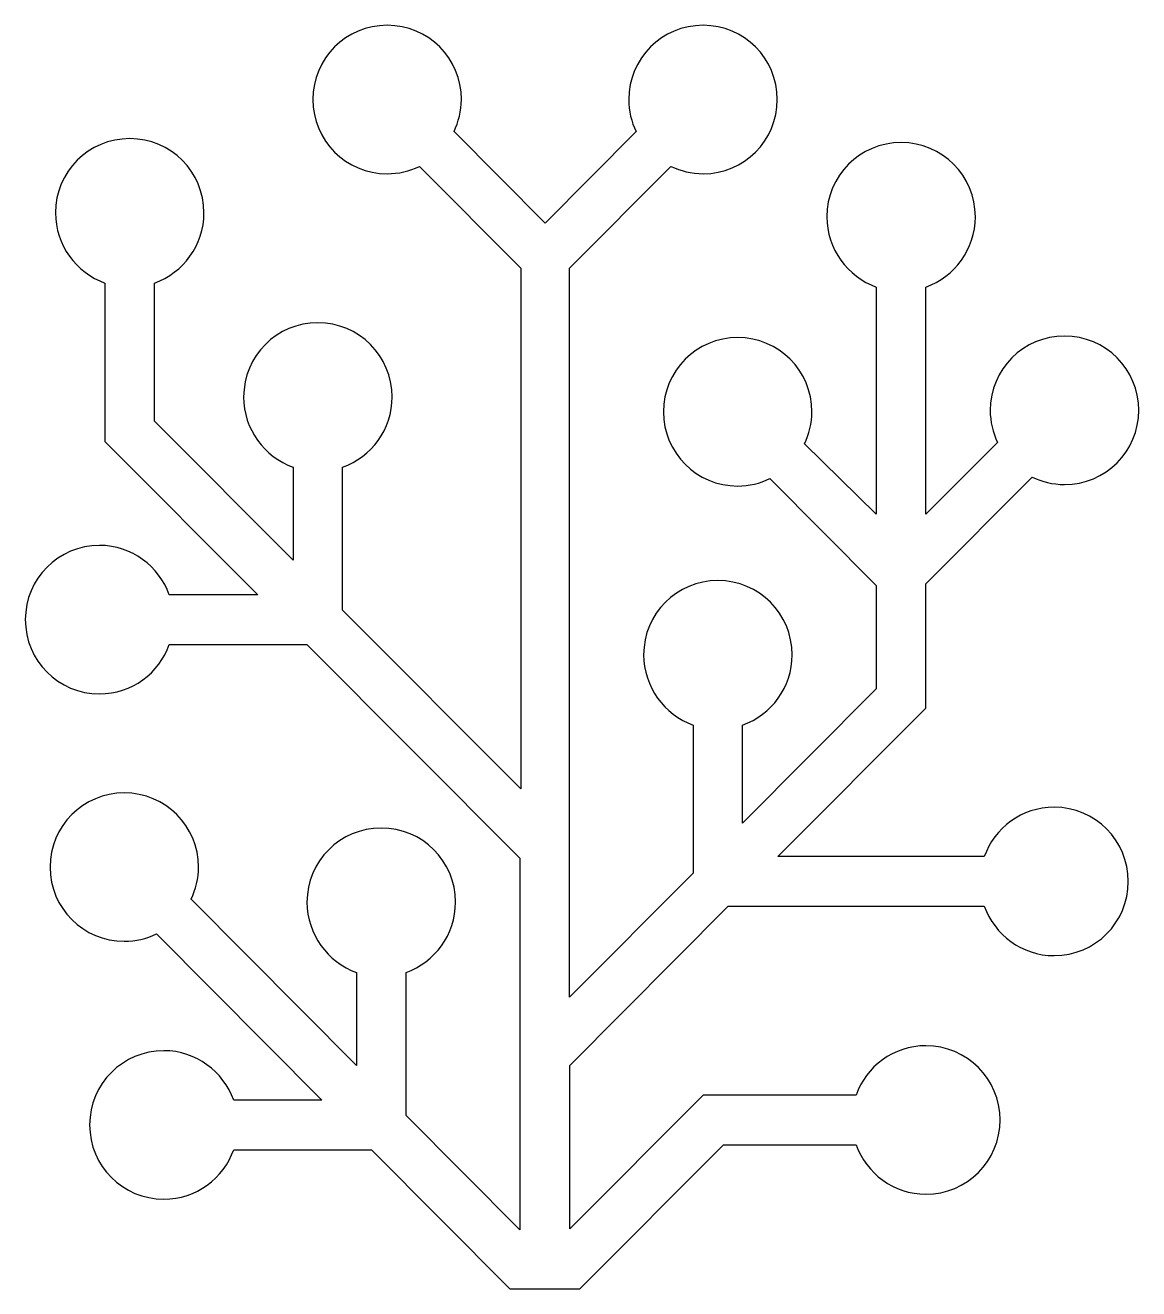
# Model space of a CAD drawing. Header units: millimetres. Extents: x 49.1 to 69.2, y 17 to 39.8.
import ezdxf

# ---------------------------------------------------------------- set-up
doc = ezdxf.new("R2010")
doc.units = ezdxf.units.MM
doc.layers.get('0').update_dxf_attribs({"linetype": 'CONTINUOUS'})

msp = doc.modelspace()

# ---------------------------------------------------------------- linework, layer by layer
for p, q in [((58.501, 36.265), (56.858, 37.917)), ((60.144, 37.917), (58.501, 36.265)), ((56.233, 37.291), (58.063, 35.452)), ((58.938, 35.452), (60.769, 37.291)), ((58.063, 35.452), (58.063, 26.058)), ((58.938, 22.298), (58.938, 35.452)), ((50.562, 35.184), (50.562, 32.327)), ((51.455, 32.693), (51.455, 35.184)), ((64.475, 35.113), (64.475, 31.014)), ((65.368, 31.014), (65.368, 35.113)), ((53.956, 30.183), (51.455, 32.693)), ((50.562, 32.327), (53.322, 29.558)), ((64.475, 31.014), (63.18, 32.282)), ((66.663, 32.309), (65.368, 31.014)), ((53.956, 31.862), (53.956, 30.183)), ((54.849, 29.281), (54.849, 31.862)), ((62.555, 31.657), (64.475, 29.728)), ((65.368, 29.755), (67.288, 31.684)), ((64.475, 29.728), (64.475, 27.862)), ((65.368, 27.513), (65.368, 29.755)), ((53.322, 29.558), (51.723, 29.558)), ((58.063, 26.058), (54.849, 29.281)), ((51.723, 28.665), (54.206, 28.665)), ((54.206, 28.665), (58.046, 24.808)), ((64.475, 27.862), (62.064, 25.442)), ((62.698, 24.835), (65.368, 27.513)), ((61.171, 27.21), (61.171, 24.54)), ((62.064, 25.442), (62.064, 27.21)), ((58.046, 24.808), (58.046, 18.102)), ((66.422, 24.835), (62.698, 24.835)), ((61.171, 24.54), (58.938, 22.298)), ((55.099, 21.066), (52.116, 24.067)), ((58.947, 21.066), (61.805, 23.942)), ((61.805, 23.942), (66.422, 23.942)), ((51.491, 23.441), (54.474, 20.441)), ((55.099, 22.745), (55.099, 21.066)), ((55.992, 20.164), (55.992, 22.745)), ((58.947, 18.119), (58.947, 21.066)), ((61.35, 20.53), (58.947, 18.119)), ((64.109, 20.53), (61.35, 20.53)), ((54.474, 20.441), (52.884, 20.441)), ((58.046, 18.102), (55.992, 20.164)), ((59.126, 17.039), (61.716, 19.637)), ((61.716, 19.637), (64.109, 19.637)), ((52.884, 19.548), (55.367, 19.548)), ((55.367, 19.548), (57.867, 17.039)), ((57.867, 17.039), (59.126, 17.039))]:
    msp.add_line(p, q)
for points in [[(55.652, 39.836), (54.911, 39.836), (54.313, 39.238), (54.313, 38.497)], [(56.992, 38.497), (56.992, 39.238), (56.394, 39.836), (55.652, 39.836)], [(61.35, 39.836), (60.608, 39.836), (60.01, 39.238), (60.01, 38.497)], [(62.689, 38.497), (62.689, 39.238), (62.091, 39.836), (61.35, 39.836)], [(54.313, 38.497), (54.313, 37.756), (54.911, 37.157), (55.652, 37.157)], [(56.858, 37.917), (56.938, 38.095), (56.992, 38.292), (56.992, 38.497)], [(60.01, 38.497), (60.01, 38.292), (60.055, 38.095), (60.144, 37.917)], [(61.35, 37.157), (62.091, 37.157), (62.689, 37.756), (62.689, 38.497)], [(51.009, 37.791), (50.268, 37.791), (49.669, 37.193), (49.669, 36.452)], [(52.348, 36.452), (52.348, 37.193), (51.75, 37.791), (51.009, 37.791)], [(64.921, 37.72), (64.18, 37.72), (63.582, 37.122), (63.582, 36.381)], [(66.261, 36.381), (66.261, 37.122), (65.663, 37.72), (64.921, 37.72)], [(55.652, 37.157), (55.858, 37.157), (56.054, 37.202), (56.233, 37.291)], [(60.769, 37.291), (60.948, 37.211), (61.135, 37.157), (61.35, 37.157)], [(49.669, 36.452), (49.669, 35.872), (50.045, 35.372), (50.562, 35.184)], [(51.455, 35.184), (51.973, 35.372), (52.348, 35.863), (52.348, 36.452)], [(63.582, 36.381), (63.582, 35.8), (63.957, 35.3), (64.475, 35.113)], [(65.368, 35.113), (65.886, 35.3), (66.261, 35.791), (66.261, 36.381)], [(54.402, 34.47), (53.661, 34.47), (53.063, 33.871), (53.063, 33.13)], [(55.742, 33.13), (55.742, 33.871), (55.143, 34.47), (54.402, 34.47)], [(61.975, 34.202), (61.233, 34.202), (60.635, 33.603), (60.635, 32.862)], [(63.314, 32.862), (63.314, 33.603), (62.716, 34.202), (61.975, 34.202)], [(67.868, 34.229), (67.127, 34.229), (66.529, 33.63), (66.529, 32.889)], [(69.208, 32.889), (69.208, 33.63), (68.609, 34.229), (67.868, 34.229)], [(53.063, 33.13), (53.063, 32.55), (53.438, 32.05), (53.956, 31.862)], [(54.849, 31.862), (55.367, 32.05), (55.742, 32.541), (55.742, 33.13)], [(60.635, 32.862), (60.635, 32.121), (61.233, 31.523), (61.975, 31.523)], [(63.18, 32.282), (63.26, 32.46), (63.314, 32.657), (63.314, 32.862)], [(66.529, 32.889), (66.529, 32.684), (66.573, 32.487), (66.663, 32.309)], [(67.868, 31.55), (68.609, 31.55), (69.208, 32.148), (69.208, 32.889)], [(61.975, 31.523), (62.18, 31.523), (62.376, 31.567), (62.555, 31.657)], [(67.288, 31.684), (67.466, 31.603), (67.654, 31.55), (67.868, 31.55)], [(50.464, 30.451), (49.723, 30.451), (49.125, 29.853), (49.125, 29.112)], [(51.723, 29.558), (51.536, 30.076), (51.045, 30.451), (50.464, 30.451)], [(61.617, 29.817), (60.876, 29.817), (60.278, 29.219), (60.278, 28.478)], [(62.957, 28.478), (62.957, 29.219), (62.359, 29.817), (61.617, 29.817)], [(49.125, 29.112), (49.125, 28.371), (49.723, 27.772), (50.464, 27.772)], [(50.464, 27.772), (51.045, 27.772), (51.545, 28.147), (51.723, 28.665)], [(60.278, 28.478), (60.278, 27.897), (60.653, 27.397), (61.171, 27.21)], [(62.064, 27.21), (62.582, 27.397), (62.957, 27.888), (62.957, 28.478)], [(50.911, 25.986), (50.17, 25.986), (49.571, 25.388), (49.571, 24.647)], [(52.25, 24.647), (52.25, 25.388), (51.652, 25.986), (50.911, 25.986)], [(67.681, 25.727), (67.1, 25.727), (66.6, 25.352), (66.422, 24.835)], [(69.02, 24.388), (69.02, 25.129), (68.422, 25.727), (67.681, 25.727)], [(55.545, 25.352), (54.804, 25.352), (54.206, 24.754), (54.206, 24.013)], [(56.885, 24.013), (56.885, 24.754), (56.286, 25.352), (55.545, 25.352)], [(49.571, 24.647), (49.571, 23.906), (50.17, 23.308), (50.911, 23.308)], [(52.116, 24.067), (52.197, 24.245), (52.25, 24.442), (52.25, 24.647)], [(67.681, 23.049), (68.422, 23.049), (69.02, 23.647), (69.02, 24.388)], [(54.206, 24.013), (54.206, 23.433), (54.581, 22.932), (55.099, 22.745)], [(55.992, 22.745), (56.51, 22.932), (56.885, 23.424), (56.885, 24.013)], [(66.422, 23.942), (66.609, 23.424), (67.1, 23.049), (67.681, 23.049)], [(50.911, 23.308), (51.116, 23.308), (51.313, 23.352), (51.491, 23.441)], [(51.625, 21.334), (50.884, 21.334), (50.286, 20.736), (50.286, 19.995)], [(52.884, 20.441), (52.697, 20.959), (52.206, 21.334), (51.625, 21.334)], [(65.368, 21.423), (64.787, 21.423), (64.287, 21.048), (64.109, 20.53)], [(66.707, 20.084), (66.707, 20.825), (66.109, 21.423), (65.368, 21.423)], [(65.368, 18.744), (66.109, 18.744), (66.707, 19.343), (66.707, 20.084)], [(50.286, 19.995), (50.286, 19.253), (50.884, 18.655), (51.625, 18.655)], [(64.109, 19.637), (64.296, 19.12), (64.787, 18.744), (65.368, 18.744)], [(51.625, 18.655), (52.206, 18.655), (52.706, 19.03), (52.884, 19.548)]]:
    msp.add_open_spline(points, degree=3)

doc.saveas('drawing.dxf')
